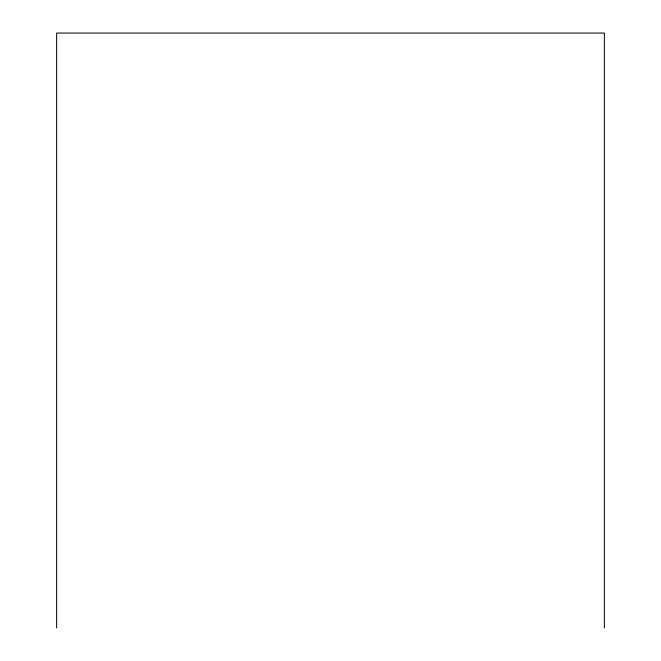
<?xml version="1.0" encoding="UTF-8"?>
<svg xmlns="http://www.w3.org/2000/svg" width="661" height="661" viewBox="0 0 661 661"><rect width="100%" height="100%" fill="white"/><g stroke="black" fill="none" stroke-linecap="round" stroke-linejoin="round"><path stroke-width="0.99" d="M604.361 627.95L604.361 33.05L56.639 33.05L56.639 627.95"/></g></svg>
